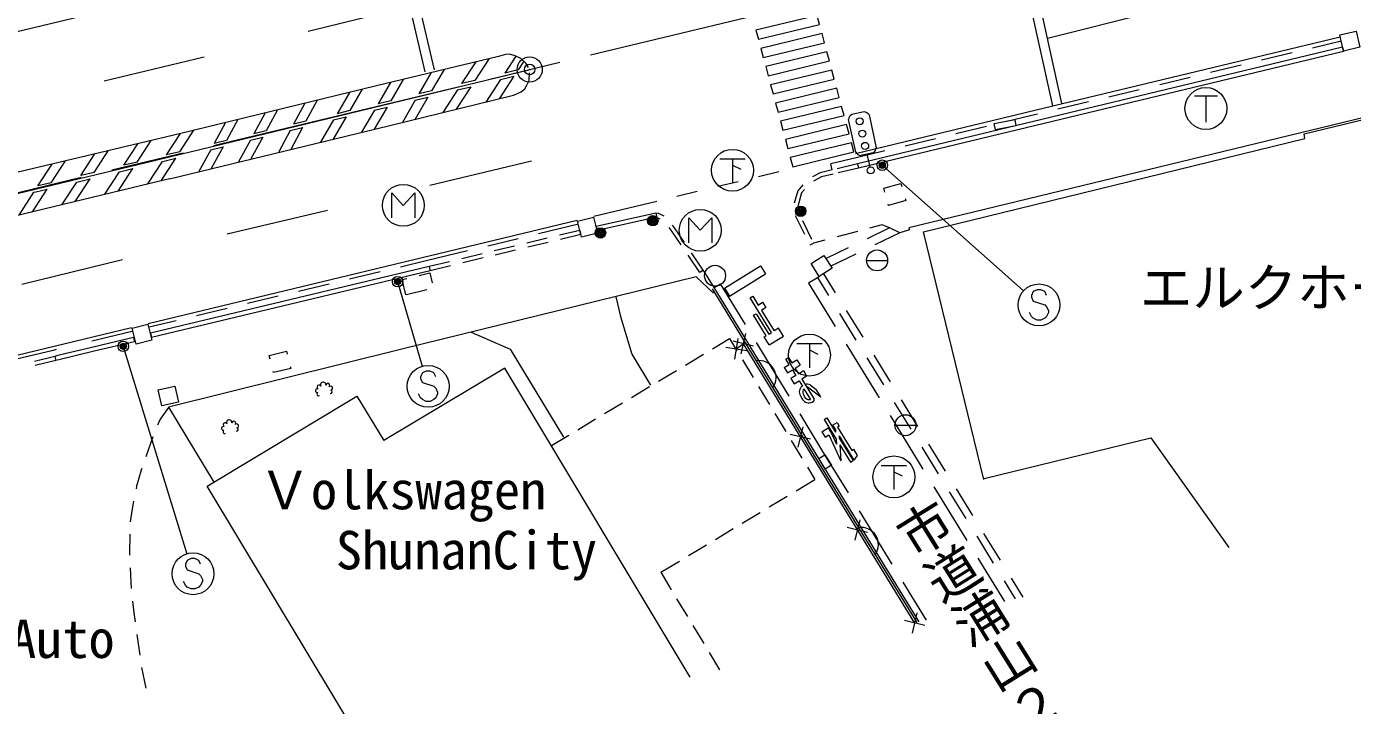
# Model space of a CAD drawing. Units: millimetres, scale not verified. Extents: x 40000 to 680000, y 20000 to 380000.
# Drawn here: x 440904 to 504188, y 261268 to 293693 of the extents above; entities that cross this region are included whole.
import ezdxf
from ezdxf.enums import TextEntityAlignment as Align

# ---------------------------------------------------------------- set-up
doc = ezdxf.new("R2010")
doc.units = ezdxf.units.MM
doc.header["$LTSCALE"] = 1000
doc.header["$PDMODE"] = 32
doc.header["$PDSIZE"] = 500
doc.linetypes.add('CHAIN', pattern=[18.5, 12, -1.5, 3.5, -1.5])
for name, color, linetype, lineweight in [('M-BGD', 7, 'Continuous', 13), ('M-BGD-EXST', 7, 'Continuous', 13), ('M-BMK', 2, 'CHAIN', 13), ('M-BMK-SRVR', 3, 'Continuous', 13), ('M-STR-HTXT', 7, 'Continuous', 13), ('M-STR-STRC', 7, 'Continuous', 13)]:
    doc.layers.add(name, color=color, linetype=linetype, lineweight=lineweight)
doc.layers.add('M-BMK-HTXT', color=7, linetype='Continuous')
doc.styles.add('@ＭＳ ゴシック', font='')
doc.styles.add('ＭＳ ゴシック', font='')
doc.styles.get('@ＭＳ ゴシック').set_extended_font_data('@MS Gothic')
doc.styles.get('ＭＳ ゴシック').set_extended_font_data('MS Gothic')

msp = doc.modelspace()

# ---------------------------------------------------------------- linework, layer by layer
at = {"layer": 'M-BGD'}
for p, q in [((503757, 292505), (480617, 286936)), ((501306, 292430), (499848, 292079)), ((503640, 292991), (502278, 292664)), ((503710, 292700), (503757, 292505)), ((498876, 291845), (497417, 291494)), ((496445, 291260), (494987, 290909)), ((494014, 290675), (492556, 290324)), ((491584, 290090), (490125, 289739)), ((489153, 289505), (487695, 289154)), ((486723, 288920), (485264, 288568)), ((484292, 288334), (482834, 287983)), ((480501, 287422), (479285, 287134)), ((481861, 287749), (480500, 287422)), ((478774, 286700), (478419, 286509)), ((479354, 286842), (478774, 286700)), ((479354, 286842), (479285, 287134)), ((480570, 287130), (479597, 286900)), ((480617, 286936), (479643, 286705)), ((477960, 286139), (477708, 285838)), ((478847, 286512), (478469, 286309)), ((479402, 286648), (478847, 286512)), ((481818, 285968), (482639, 286194)), ((482639, 286194), (482679, 286051)), ((477708, 285838), (477544, 285254)), ((477889, 285743), (477725, 285156)), ((478032, 285913), (477889, 285743)), ((481870, 285781), (481818, 285968)), ((482838, 285473), (482864, 285379)), ((471065, 284758), (470935, 284780)), ((470935, 284780), (470979, 284585)), ((477725, 285156), (477730, 284987)), ((482042, 285153), (482029, 285202)), ((482864, 285379), (482042, 285153)), ((467242, 284246), (465346, 283791)), ((470979, 284585), (468131, 283944)), ((471148, 284497), (470981, 284576)), ((471331, 284631), (471065, 284758)), ((471834, 284081), (471737, 284200)), ((477595, 284670), (478034, 283772)), ((477933, 284433), (478372, 283535)), ((481733, 284223), (481136, 284062)), ((482086, 284077), (481733, 284223)), ((464374, 283557), (462915, 283207)), ((465757, 283581), (464784, 283347)), ((467312, 283954), (466340, 283721)), ((467359, 283760), (466387, 283526)), ((467312, 283954), (467359, 283760)), ((471673, 283962), (471571, 284088)), ((472141, 283267), (471673, 283962)), ((472307, 283378), (471834, 284081)), ((480557, 283906), (479591, 283645)), ((482086, 284077), (481023, 283561)), ((482581, 283846), (481385, 283264)), ((482581, 283846), (482086, 284077)), ((461943, 282973), (460046, 282518)), ((464201, 283207), (463229, 282974)), ((464248, 283013), (463275, 282779)), ((465803, 283386), (464831, 283153)), ((473200, 282051), (472642, 282881)), ((478308, 283265), (478466, 283342)), ((479012, 283489), (478466, 283342)), ((480124, 283124), (479061, 282608)), ((460046, 282518), (458749, 282207)), ((461089, 282460), (460117, 282226)), ((461136, 282265), (460164, 282032)), ((462645, 282833), (461673, 282600)), ((462692, 282639), (461720, 282405)), ((473035, 281940), (472476, 282769)), ((480486, 282827), (479290, 282245)), ((480998, 282525), (481998, 282525)), ((460163, 282032), (446871, 278848)), ((457777, 281974), (456318, 281625)), ((458827, 281611), (459062, 281667)), ((459646, 281805), (460154, 281924)), ((460116, 282226), (460163, 282032)), ((460154, 281924), (460264, 281459)), ((473200, 282051), (473035, 281940)), ((478650, 281698), (478225, 281435)), ((478647, 281702), (478742, 281761)), ((478647, 281702), (479176, 280844)), ((478944, 281888), (479503, 280980)), ((455345, 281392), (453887, 281043)), ((459001, 280873), (458827, 281611)), ((460016, 281113), (459043, 280883)), ((473730, 281223), (474029, 281405)), ((475217, 279458), (474029, 281405)), ((478225, 281435), (479495, 279372)), ((452914, 280810), (451456, 280460)), ((469023, 280789), (469252, 279848)), ((450483, 280227), (449024, 279878)), ((469252, 279848), (469788, 278039)), ((479700, 279993), (480486, 278715)), ((480027, 280129), (480814, 278851)), ((445942, 279128), (444018, 278671)), ((448052, 279645), (446755, 279334)), ((462131, 279093), (463994, 278289)), ((446058, 278641), (444134, 278185)), ((446011, 278836), (446058, 278641)), ((473636, 278301), (474455, 278794)), ((474455, 278794), (474809, 278209)), ((475595, 278427), (474623, 278660)), ((474854, 278796), (474689, 277810)), ((475226, 279030), (474992, 278057)), ((477302, 276044), (475739, 278605)), ((480019, 278520), (481592, 275966)), ((442180, 278226), (440364, 277791)), ((442250, 277934), (441278, 277701)), ((442318, 278265), (442170, 278224)), ((444134, 278185), (442445, 277781)), ((452486, 277983), (453310, 278186)), ((452530, 277804), (452486, 277983)), ((453310, 278186), (453346, 278039)), ((463994, 278289), (466527, 274079)), ((469788, 278039), (470677, 276568)), ((472351, 277528), (473208, 278044)), ((474279, 278386), (475265, 278220)), ((481011, 277864), (481797, 276586)), ((481338, 278000), (482124, 276722)), ((442297, 277740), (441324, 277507)), ((442452, 277783), (442303, 277742)), ((452688, 277164), (452674, 277222)), ((453512, 277367), (452688, 277164)), ((453490, 277456), (453512, 277367)), ((463727, 277379), (457956, 273918)), ((472584, 262629), (463727, 277379)), ((471065, 276755), (471922, 277270)), ((475068, 277781), (475585, 276925)), ((456676, 276045), (457956, 273918)), ((469780, 275982), (470637, 276497)), ((475844, 276497), (476362, 275642)), ((447675, 275497), (447277, 274937)), ((468495, 275209), (469351, 275724)), ((482321, 275735), (483108, 274457)), ((482648, 275871), (483435, 274593)), ((447277, 274937), (447150, 274651)), ((467209, 274435), (468066, 274951)), ((476620, 275214), (477138, 274358)), ((479011, 273243), (477823, 275191)), ((482116, 275114), (483689, 272559)), ((482352, 274653), (483352, 274653)), ((446931, 274093), (446601, 273149)), ((465961, 273685), (466781, 274178)), ((478321, 273980), (477349, 274214)), ((477951, 274583), (477718, 273611)), ((486610, 272108), (494564, 274057)), ((494564, 274057), (498289, 268815)), ((477397, 273930), (477914, 273075)), ((483632, 273606), (484418, 272329)), ((483959, 273742), (484745, 272464)), ((480129, 271424), (479011, 273243)), ((446374, 272501), (446159, 271741)), ((446402, 272583), (446374, 272501)), ((478173, 272647), (478527, 272062)), ((446159, 271741), (446134, 271620)), ((477633, 271522), (478527, 272062)), ((484213, 271708), (485786, 269153)), ((485270, 271613), (486056, 270336)), ((446015, 271032), (445940, 270662)), ((476348, 270748), (477204, 271264)), ((484942, 271477), (485729, 270200)), ((445940, 270662), (445858, 270045)), ((475063, 269974), (475920, 270490)), ((482223, 268015), (480653, 270572)), ((473779, 269199), (474635, 269716)), ((481047, 269534), (480074, 269768)), ((480677, 270137), (480444, 269165)), ((445835, 269446), (445811, 268524)), ((486253, 269348), (487039, 268071)), ((486580, 269484), (487367, 268207)), ((445811, 268524), (445815, 268446)), ((472494, 268425), (473350, 268941)), ((445848, 267847), (445904, 266849)), ((471171, 267628), (472066, 268167)), ((486310, 268302), (487580, 266238)), ((471171, 267628), (471673, 266796)), ((483864, 265344), (482746, 267163)), ((487564, 267219), (488092, 266361)), ((487891, 267355), (488450, 266447)), ((445961, 266252), (446019, 265692)), ((471931, 266367), (472447, 265511)), ((446019, 265692), (446081, 265259)), ((483773, 265088), (482800, 265321)), ((483403, 265691), (483170, 264718)), ((446165, 264665), (446304, 263675)), ((472705, 265083), (473222, 264226)), ((473480, 263798), (473981, 262966)), ((446389, 263081), (446593, 262102))]:
    msp.add_line(p, q, dxfattribs=at)
for points in [[(504542, 292699), (503766, 292519), (503585, 293295), (504361, 293476)], [(488128, 288955), (487144, 288755), (487083, 289056), (488067, 289256)], [(468150, 283824), (467392, 283638), (467204, 284404), (467963, 284590)], [(478353, 282377), (478963, 282763), (479353, 282146), (478742, 281761)], [(446887, 278715), (446136, 278528), (445946, 279288), (446697, 279475)], [(447191, 276337), (447976, 276519), (448152, 275761), (447367, 275579)], [(479026, 272559), (478713, 273061), (479004, 273242), (479317, 272741)]]:
    msp.add_lwpolyline(points, close=True, dxfattribs=at)
for points in [[(503710, 292700), (480570, 287130), (480617, 286936)], [(511510, 290994), (483018, 284074), (483038, 283977), (482581, 283846)], [(501888, 288569), (511496, 290896), (514437, 278817)], [(486593, 272061), (483707, 283886), (501916, 288344), (501888, 288569)], [(470935, 284780), (468087, 284139), (468131, 283944)], [(460116, 282226), (446824, 279043), (446871, 278848)], [(473694, 280960), (472858, 281733), (458824, 278280), (447686, 275519), (449841, 271930)], [(483506, 265258), (478713, 273061), (473730, 281223), (473283, 281940), (473200, 282051)], [(483404, 265233), (478627, 273008), (473645, 281171)], [(446011, 278836), (444087, 278379), (442398, 277976), (442250, 277934), (442303, 277742)], [(474772, 278303), (475109, 278543), (483286, 265205)], [(457220, 258932), (449521, 271737), (456676, 276045)]]:
    msp.add_lwpolyline(points, dxfattribs=at)
for centre in [(481498, 282525), (473764, 281791), (482852, 274653)]:
    msp.add_circle(centre, 500, dxfattribs=at)
for centre, radius, start, end in [((475869, 276927), 812, 324.02134, 98.78161), ((454865, 276478), 95.1, 28.44651, 245.31641), ((455061, 276585), 128, 351.8815, 208.75141), ((455282, 276554), 95.1, 315.31641, 172.18633), ((454786, 276305), 95.1, 65.31641, 282.18632), ((454847, 276143), 80.7, 120.31642, 300.31641), ((455417, 276420), 95.1, 278.44651, 135.31642), ((455417, 276247), 80.7, 260.31652, 80.3164), ((450380, 274676), 95.1, 28.44651, 245.31641), ((450575, 274783), 128, 351.8815, 208.75141), ((450796, 274752), 95.1, 315.31641, 172.18633), ((450931, 274618), 95.1, 278.44651, 135.31642), ((450300, 274503), 95.1, 65.31641, 282.18632), ((450361, 274341), 80.7, 120.31642, 300.31641), ((450931, 274445), 80.7, 260.31652, 80.3164), ((480749, 268957), 812, 324.18262, 98.94289)]:
    msp.add_arc(centre, radius, start, end, dxfattribs=at)
at = {"layer": 'M-BGD-EXST'}
for p, q in [((496640, 290377), (497740, 290377)), ((497190, 290377), (497190, 289127)), ((473997, 287377), (475197, 287377)), ((474597, 287377), (474597, 286227)), ((474597, 287077), (474997, 286877)), ((458337, 284553), (458337, 285753)), ((458337, 285753), (458887, 285153)), ((458887, 285153), (459437, 285753)), ((459437, 285753), (459437, 284553)), ((472506, 283361), (472506, 284561)), ((472506, 284561), (473056, 283961)), ((473056, 283961), (473606, 284561)), ((473606, 284561), (473606, 283361)), ((477671, 278551), (478871, 278551)), ((478271, 278551), (478271, 277401)), ((478271, 278251), (478671, 278051)), ((481700, 272734), (482900, 272734)), ((482300, 272734), (482300, 271584)), ((482300, 272434), (482700, 272234))]:
    msp.add_line(p, q, dxfattribs=at)
for centre in [(497190, 289777), (474597, 286827), (458887, 285153), (473056, 283961), (478271, 278001), (482300, 272184)]:
    msp.add_circle(centre, 1000, dxfattribs=at)
at = {"layer": 'M-BMK'}
msp.add_line((395871, 275027), (562122, 315031), dxfattribs=at)
at = {"layer": 'M-BMK-SRVR'}
msp.add_circle((464918, 291641), 600, dxfattribs=at)
msp.add_point((464918, 291641), dxfattribs=at)
at = {"layer": 'M-STR-HTXT'}
for p, q in [((481748, 287070), (488481, 281063)), ((458616, 281509), (459792, 277471)), ((445521, 278419), (448556, 268517))]:
    msp.add_line(p, q, dxfattribs=at)
for centre, radius in [((481748, 287070), 150), ((481748, 287070), 120), ((481748, 287070), 90), ((481748, 287070), 60), ((481748, 287070), 30), ((481748, 287070), 20), ((458616, 281509), 150), ((458616, 281509), 120), ((458616, 281509), 90), ((458616, 281509), 60), ((458616, 281509), 30), ((458616, 281509), 20), ((445521, 278419), 150), ((445521, 278419), 120), ((445521, 278419), 90), ((445521, 278419), 60), ((445521, 278419), 30), ((445521, 278419), 20)]:
    msp.add_circle(centre, radius, dxfattribs=at)
for p in [(481748, 287070), (458616, 281509), (445521, 278419)]:
    msp.add_point(p, dxfattribs=at)
at = {"layer": 'M-STR-STRC'}
for p, q in [((458463, 297771), (459920, 291527)), ((458901, 297873), (460358, 291629)), ((489881, 289908), (488482, 296248)), ((490319, 290013), (488920, 296353)), ((459207, 294643), (454352, 293448)), ((489628, 293144), (494451, 294342)), ((444610, 291101), (449375, 292250)), ((462347, 292007), (461669, 290967)), ((462985, 292161), (462307, 291122)), ((464253, 292274), (463725, 291465)), ((464637, 292038), (464364, 291620)), ((446673, 287208), (464944, 291632)), ((458878, 291168), (458285, 290148)), ((460224, 291494), (459631, 290474)), ((460830, 291640), (460237, 290621)), ((462307, 291122), (461669, 290967)), ((463526, 291160), (462825, 290085)), ((464164, 291314), (463463, 290241)), ((463526, 291160), (464164, 291314)), ((464364, 291620), (463725, 291465)), ((456320, 290548), (455727, 289529)), ((456926, 290696), (456333, 289675)), ((458273, 291022), (457679, 290001)), ((460237, 290621), (459631, 290474)), ((461469, 290662), (460766, 289584)), ((462107, 290816), (461405, 289740)), ((461469, 290662), (462107, 290816)), ((454191, 290029), (453648, 289025)), ((454780, 290172), (454237, 289168)), ((458111, 289849), (457495, 288789)), ((457505, 289702), (458111, 289849)), ((458285, 290148), (457679, 290001)), ((459457, 290175), (458842, 289116)), ((460063, 290321), (459448, 289264)), ((459457, 290175), (460063, 290321)), ((450983, 289247), (450443, 288249)), ((452292, 289566), (451751, 288566)), ((452881, 289710), (452340, 288708)), ((455553, 289229), (454938, 288170)), ((456159, 289376), (455543, 288317)), ((455553, 289229), (456159, 289376)), ((456333, 289675), (455727, 289529)), ((457505, 289702), (456889, 288643)), ((480483, 287690), (480138, 289252)), ((480876, 289620), (480290, 289491)), ((481114, 289468), (481459, 287906)), ((447591, 287558), (448254, 288582)), ((448227, 287712), (448891, 288737)), ((450394, 289103), (449855, 288107)), ((452340, 288708), (451751, 288566)), ((453488, 288729), (452922, 287683)), ((453488, 288729), (454077, 288872)), ((454077, 288872), (453511, 287825)), ((454237, 289168), (453648, 289025)), ((445543, 287064), (446212, 288097)), ((446178, 287217), (446846, 288247)), ((449695, 287811), (450283, 287953)), ((450283, 287953), (449718, 286907)), ((450443, 288249), (449855, 288107)), ((451591, 288270), (451026, 287224)), ((451591, 288270), (452180, 288412)), ((452180, 288412), (451614, 287366)), ((443496, 286572), (444169, 287611)), ((444131, 286725), (444803, 287762)), ((447331, 286330), (448029, 287407)), ((447393, 287253), (448029, 287407)), ((448227, 287712), (447591, 287558)), ((449695, 287811), (449129, 286765)), ((481307, 287667), (480721, 287538)), ((481014, 287603), (481151, 286984)), ((441449, 286079), (442127, 287125)), ((442084, 286232), (442761, 287276)), ((444131, 286725), (443496, 286572)), ((444645, 285679), (445345, 286760)), ((445281, 285833), (445981, 286913)), ((445345, 286760), (445981, 286913)), ((446178, 287217), (445543, 287064)), ((446695, 286176), (447393, 287253)), ((465000, 287260), (460154, 286107)), ((475836, 286533), (476808, 286767)), ((442084, 286232), (441449, 286079)), ((442596, 285183), (443299, 286267)), ((443232, 285337), (443934, 286420)), ((443299, 286267), (443934, 286420)), ((473892, 286065), (474864, 286299)), ((440547, 284687), (441252, 285775)), ((441183, 284841), (441887, 285928)), ((471947, 285597), (472919, 285831)), ((455269, 284913), (450483, 283772)), ((467975, 284631), (470979, 285360)), ((446702, 279515), (467190, 284451)), ((440680, 281387), (445485, 282560)), ((474455, 280814), (476175, 281884)), ((474217, 281196), (474455, 280814)), ((488954, 281033), (488863, 280851)), ((489136, 281124), (488954, 281033)), ((489318, 281124), (489136, 281124)), ((489499, 281033), (489318, 281124)), ((489590, 280851), (489499, 281033)), ((488863, 280851), (488863, 280761)), ((488863, 280761), (488954, 280579)), ((488954, 280579), (489499, 280397)), ((489499, 280397), (489590, 280306)), ((488863, 279851), (488772, 280033)), ((488954, 279761), (488863, 279851)), ((489136, 279670), (488954, 279761)), ((489499, 279761), (489318, 279670)), ((489590, 279851), (489499, 279761)), ((489590, 280306), (489681, 280124)), ((489681, 280033), (489590, 279851)), ((489681, 280124), (489681, 280033)), ((421840, 273501), (445919, 279321)), ((489318, 279670), (489136, 279670)), ((459981, 277238), (459799, 277147)), ((460163, 277238), (459981, 277238)), ((460345, 277147), (460163, 277238)), ((459799, 277147), (459708, 276966)), ((459708, 276966), (459708, 276875)), ((459708, 276875), (459799, 276693)), ((459799, 276693), (460345, 276511)), ((460436, 276966), (460345, 277147)), ((477775, 276780), (477932, 276524)), ((477903, 276858), (478491, 275899)), ((478306, 276577), (478589, 276361)), ((459708, 275966), (459617, 276147)), ((459799, 275875), (459708, 275966)), ((460345, 276511), (460436, 276420)), ((460436, 275966), (460345, 275875)), ((460436, 276420), (460526, 276238)), ((460526, 276147), (460436, 275966)), ((460526, 276238), (460526, 276147)), ((477838, 276056), (477943, 275885)), ((477966, 276134), (478071, 275964)), ((478010, 276396), (478324, 275885)), ((478242, 276437), (478808, 276005)), ((478808, 276005), (478589, 276361)), ((459981, 275784), (459799, 275875)), ((460163, 275784), (459981, 275784)), ((460345, 275875), (460163, 275784)), ((478403, 275757), (478467, 275796)), ((478969, 274931), (479473, 274109)), ((479374, 274652), (479587, 274783)), ((479587, 274783), (479692, 274612)), ((478863, 274338), (479161, 274521)), ((478863, 274338), (479020, 274082)), ((479020, 274082), (479190, 274187)), ((479161, 274521), (479323, 274258)), ((479190, 274187), (479769, 272958)), ((479323, 274258), (479561, 273752)), ((479374, 274652), (479512, 274427)), ((479473, 274109), (479543, 273994)), ((479512, 274427), (479520, 274319)), ((479692, 274612), (479607, 274560)), ((479607, 274560), (480287, 273452)), ((479683, 274150), (480394, 272990)), ((479683, 274150), (479690, 274041)), ((479690, 274041), (480352, 272964)), ((479543, 273994), (479561, 273752)), ((479714, 273716), (480224, 272885)), ((479714, 273716), (479769, 272958)), ((480287, 273452), (480372, 273504)), ((480372, 273504), (480555, 273206)), ((480224, 272885), (480352, 272964)), ((480555, 273206), (480394, 272990)), ((448577, 268197), (448486, 268015)), ((448486, 268015), (448486, 267924)), ((448486, 267924), (448577, 267742)), ((448759, 268288), (448577, 268197)), ((448577, 267742), (449122, 267561)), ((448941, 268288), (448759, 268288)), ((449122, 268197), (448941, 268288)), ((449213, 268015), (449122, 268197)), ((448486, 267015), (448395, 267197)), ((449122, 267561), (449213, 267470)), ((449213, 267470), (449304, 267288)), ((449304, 267197), (449213, 267015)), ((449304, 267288), (449304, 267197)), ((448577, 266924), (448486, 267015)), ((448759, 266833), (448577, 266924)), ((448941, 266833), (448759, 266833)), ((449122, 266924), (448941, 266833)), ((449213, 267015), (449122, 266924))]:
    msp.add_line(p, q, dxfattribs=at)
for points in [[(459211, 297948), (458901, 297873), (431751, 291347), (407227, 285461), (391508, 281748), (373234, 277426), (364844, 275480), (358082, 274013), (353433, 273013)], [(480462, 287635), (489881, 289908), (503600, 293207)], [(464859, 291731), (464736, 291949), (464501, 292159), (464230, 292285), (463952, 292377), (463787, 292350), (463657, 292321), (463422, 292266), (457541, 290845), (448275, 288587)], [(447731, 286426), (458186, 288956), (464144, 290407), (464511, 290577), (464679, 290722), (464779, 290884), (464893, 291114), (464906, 291480)], [(448275, 288587), (439550, 286513), (428039, 283751), (419267, 281654), (416019, 280862)], [(415050, 279592), (422631, 281443), (434817, 284359), (441321, 285920), (446673, 287208)], [(447731, 286426), (436172, 283628), (423836, 280524), (415847, 278468)], [(441252, 285775), (441350, 285798), (441887, 285928)], [(474217, 281196), (475937, 282266), (476175, 281884)], [(476325, 278999), (476453, 279077), (475433, 280739), (475561, 280818)], [(475561, 280818), (475822, 280392), (476035, 280522), (476192, 280267), (475979, 280136), (476581, 279156)], [(476197, 278920), (475595, 279901), (475723, 279979), (476325, 278999)], [(476347, 278485), (477029, 278903), (476794, 279287), (476581, 279156)], [(476347, 278485), (476112, 278868), (476197, 278920)], [(477070, 277403), (477304, 277547), (477147, 277802), (477275, 277881), (477432, 277625), (477666, 277769), (477823, 277513)], [(477070, 277403), (477227, 277147), (477461, 277291), (477618, 277035), (477384, 276891), (477541, 276636), (477775, 276780)], [(477823, 277513), (477589, 277369), (477746, 277114), (477980, 277258), (478137, 277002), (477903, 276858)], [(478969, 274931), (479096, 275009), (479520, 274319)]]:
    msp.add_lwpolyline(points, dxfattribs=at)
for points in [[(475835, 293081), (478755, 293787), (478638, 294222), (475718, 293516)], [(476069, 292212), (478989, 292918), (478872, 293353), (475952, 292647)], [(476303, 291343), (479222, 292049), (479106, 292483), (476186, 291777)], [(476536, 290473), (479456, 291179), (479339, 291614), (476419, 290908)], [(476770, 289604), (479690, 290310), (479573, 290745), (476653, 290039)], [(477004, 288735), (479924, 289441), (479807, 289876), (476887, 289170)], [(477238, 287866), (480158, 288572), (480041, 289007), (477121, 288300)], [(480392, 287703), (480275, 288137), (477354, 287431), (477471, 286996)]]:
    msp.add_lwpolyline(points, close=True, dxfattribs=at)
for centre, radius in [((480669, 289165), 167), ((480798, 288579), 167), ((480928, 287993), 167), ((481187, 286821), 167), ((477852, 284870), 250), ((477852, 284870), 204), ((477852, 284870), 159), ((477852, 284870), 114), ((477852, 284870), 68.2), ((477852, 284870), 22.7), ((470795, 284418), 250), ((470795, 284418), 204), ((470795, 284418), 159), ((470795, 284418), 114), ((470795, 284418), 68.2), ((470795, 284418), 22.7), ((468297, 283836), 250), ((468297, 283836), 204), ((468297, 283836), 159), ((468297, 283836), 114), ((468297, 283836), 68.2), ((468297, 283836), 22.7), ((489227, 280397), 1000), ((460072, 276511), 1000), ((448850, 267561), 1000)]:
    msp.add_circle(centre, radius, dxfattribs=at)
for centre, radius, start, end in [((480436, 289230), 299, 119.23186, 175.67371), ((480834, 289292), 331, 32.15676, 82.74881), ((480730, 287815), 277, 206.76632, 268.13925), ((481172, 287921), 288, 297.9843, 356.92128), ((478152, 276285), 330, 62.23613, 106.21986), ((478136, 276239), 350, 125.63688, 211.68736), ((478197, 276230), 250, 138.24775, 202.46245), ((478260, 276126), 250, 220.6196, 284.8343), ((478143, 276324), 150, 48.73943, 91.88409), ((478241, 276067), 350, 211.39469, 297.44517), ((478427, 275860), 75, 301.54103, 31.54103)]:
    msp.add_arc(centre, radius, start, end, dxfattribs=at)

# ---------------------------------------------------------------- texts
at = {"layer": 'M-BMK-HTXT', "style": 'ＭＳ ゴシック'}
for s, p in [('エルクホームズ', (494046, 279757)), ('Ｖolkswagen', (451981, 270090)), ('ShunanCity', (455668, 267222)), ('Das Welt Auto', (428899, 262986))]:
    msp.add_text(s, height=1833, dxfattribs=at).set_placement(p, align=Align.BOTTOM_LEFT)
at = {"layer": 'M-BMK-HTXT', "style": '@ＭＳ ゴシック'}
msp.add_text('市道浦山２号線', height=1833, rotation=301.896, dxfattribs=at).set_placement((481845, 270001), align=Align.BOTTOM_LEFT)

doc.saveas('drawing.dxf')
